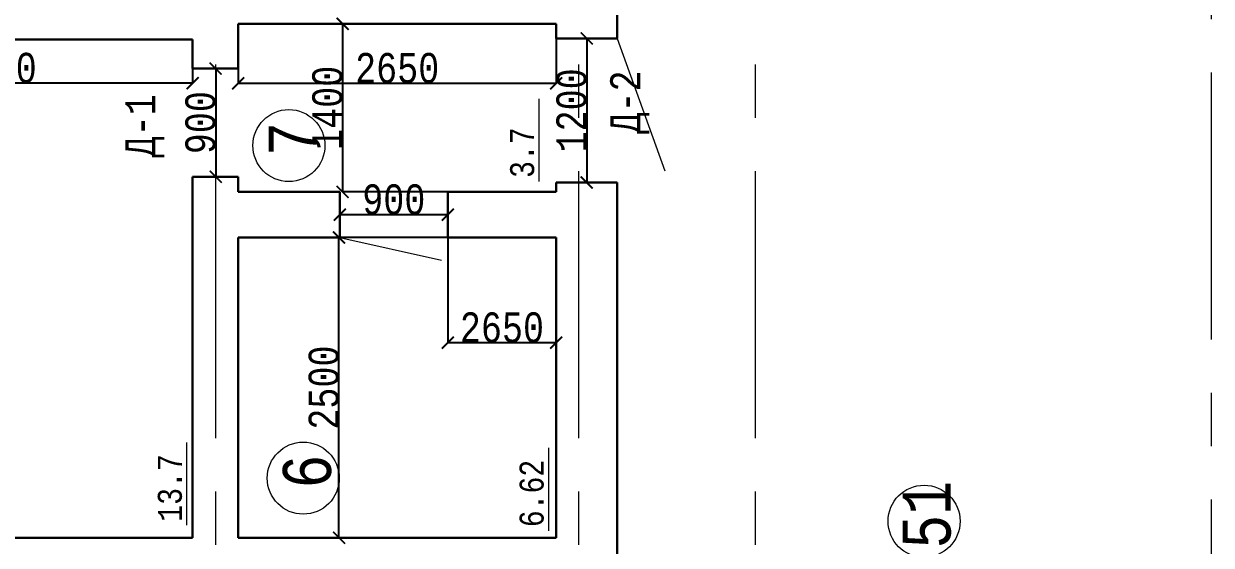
# Model space of a CAD drawing. Header units: millimetres. Extents: x -689206 to 4969298, y -1019800 to 703299.
# Drawn here: x -174851 to -164953, y -467568 to -463225 of the extents above; entities that cross this region are included whole.
import ezdxf

# ---------------------------------------------------------------- set-up
doc = ezdxf.new("R2010")
doc.units = ezdxf.units.MM
doc.linetypes.add('осеваяX2', pattern=[101.6, 63.5, -12.7, 12.7, -12.7])
for name, color, linetype, lineweight in [('несущие', 7, 'Continuous', 30), ('ПЕРЕГОРОДКИ', 252, 'Continuous', 9), ('РАЗМЕРЫ', 7, 'Continuous', 9), ('стены', 7, 'Continuous', 20)]:
    doc.layers.add(name, color=color, linetype=linetype, lineweight=lineweight)
doc.layers.add('четотам', color=7, linetype='Continuous')
doc.styles.add('Аннотативный', font='isocteur.ttf', dxfattribs={"width": 0.7, "height": 250})
doc.dimstyles.new('Аннотативный', dxfattribs={"dimscale": 0, "dimtxt": 250, "dimasz": 100, "dimexe": 1.25, "dimexo": 0.625, "dimtad": 1, "dimdec": 0, "dimtxsty": 'Аннотативный', "dimblk": 'ARCHTICK', "dimcen": 2.5, "dimadec": 0, "dimazin": 0, "dimtfac": 1, "dimtdec": 0, "dimtmove": 0, "dimatfit": 3, "dimfxl": 1, "dimarcsym": 0})

# ---------------------------------------------------------------- blocks, each defined once
blk = doc.blocks.new('_ArchTick')
at = {"color": 0, "linetype": 'ByBlock', "const_width": 0.15}
blk.add_lwpolyline([(-0.5, -0.5), (0.5, 0.5)], dxfattribs=at)
blk = doc.blocks.new('*D3008')
at = {"layer": 'Defpoints', "color": 0, "lineweight": 30, "transparency": 16777216}
for p in [(-176743.4, -463355.5), (-173443.4, -463355.5), (-176743.4, -463719.9)]:
    blk.add_point(p, dxfattribs=at)
at = {"layer": 'стены', "color": 0, "lineweight": -2, "transparency": 16777216}
for p, q in [((-176743.4, -463356.1), (-176743.4, -463721.2)), ((-173443.4, -463356.1), (-173443.4, -463721.2)), ((-173443.4, -463719.9), (-176743.4, -463719.9))]:
    blk.add_line(p, q, dxfattribs=at)
at = {"layer": 'стены', "color": 0, "lineweight": -2, "transparency": 16777216, "xscale": 100, "yscale": 100, "zscale": 100, "rotation": 180}
blk.add_blockref('_ArchTick', (-176743.4, -463719.9), dxfattribs=at)
at = {"layer": 'стены', "color": 0, "lineweight": -2, "transparency": 16777216, "xscale": 100, "yscale": 100, "zscale": 100}
blk.add_blockref('_ArchTick', (-173443.4, -463719.9), dxfattribs=at)
at = {"layer": 'стены', "color": 0, "lineweight": 5, "transparency": 16777216, "insert": (-175093.4, -463594.3), "char_height": 250, "attachment_point": 5, "style": 'Аннотативный'}
blk.add_mtext('3300', dxfattribs=at)
blk = doc.blocks.new('*D3012')
at = {"layer": 'Defpoints', "color": 0, "lineweight": 30, "transparency": 16777216}
for p in [(-171063.4, -463225.5), (-172193.7, -464625.5), (-171063.4, -464625.5)]:
    blk.add_point(p, dxfattribs=at)
at = {"layer": 'стены', "color": 0, "lineweight": -2, "transparency": 16777216}
for p, q in [((-171064.1, -463225.5), (-172195, -463225.5)), ((-172193.7, -463225.5), (-172193.7, -464625.5)), ((-171064.1, -464625.5), (-172195, -464625.5))]:
    blk.add_line(p, q, dxfattribs=at)
at = {"layer": 'стены', "color": 0, "lineweight": -2, "transparency": 16777216, "xscale": 100, "yscale": 100, "zscale": 100}
for p, rotation in [((-172193.7, -463225.5), 90), ((-172193.7, -464625.5), 270)]:
    blk.add_blockref('_ArchTick', p, dxfattribs=dict(at, rotation=rotation))
at = {"layer": 'стены', "color": 0, "lineweight": 5, "transparency": 16777216, "insert": (-172319.4, -463925.5), "char_height": 250, "attachment_point": 5, "rotation": 90, "style": 'Аннотативный'}
blk.add_mtext('1400', dxfattribs=at)
blk = doc.blocks.new('*D3057')
at = {"layer": 'Defpoints', "color": 0, "lineweight": 30, "transparency": 16777216}
for p in [(-172223.7, -465005.5), (-170414, -465005.5), (-170414, -467505.5)]:
    blk.add_point(p, dxfattribs=at)
at = {"layer": 'ПЕРЕГОРОДКИ', "color": 0, "lineweight": -2, "transparency": 16777216}
for p, q in [((-170414.6, -465005.5), (-172225, -465005.5)), ((-172223.7, -467505.5), (-172223.7, -465005.5)), ((-170414.6, -467505.5), (-172225, -467505.5))]:
    blk.add_line(p, q, dxfattribs=at)
at = {"layer": 'ПЕРЕГОРОДКИ', "color": 0, "lineweight": -2, "transparency": 16777216, "xscale": 100, "yscale": 100, "zscale": 100}
for p, rotation in [((-172223.7, -465005.5), 90), ((-172223.7, -467505.5), 270)]:
    blk.add_blockref('_ArchTick', p, dxfattribs=dict(at, rotation=rotation))
at = {"layer": 'ПЕРЕГОРОДКИ', "color": 0, "lineweight": 5, "transparency": 16777216, "insert": (-172349.4, -466255.5), "char_height": 250, "attachment_point": 5, "rotation": 90, "style": 'Аннотативный'}
blk.add_mtext('2500', dxfattribs=at)
blk = doc.blocks.new('*D3058')
at = {"layer": 'Defpoints', "color": 0, "lineweight": 30, "transparency": 16777216}
for p in [(-171316.8, -465005.5), (-170414, -465005.5), (-171316.8, -465881.5)]:
    blk.add_point(p, dxfattribs=at)
at = {"layer": 'ПЕРЕГОРОДКИ', "color": 0, "lineweight": -2, "transparency": 16777216}
for p, q in [((-171316.8, -465006.1), (-171316.8, -465882.7)), ((-170414, -465006.1), (-170414, -465882.7)), ((-170414, -465881.5), (-171316.8, -465881.5))]:
    blk.add_line(p, q, dxfattribs=at)
at = {"layer": 'ПЕРЕГОРОДКИ', "color": 0, "lineweight": -2, "transparency": 16777216, "xscale": 100, "yscale": 100, "zscale": 100, "rotation": 180}
blk.add_blockref('_ArchTick', (-171316.8, -465881.5), dxfattribs=at)
at = {"layer": 'ПЕРЕГОРОДКИ', "color": 0, "lineweight": -2, "transparency": 16777216, "xscale": 100, "yscale": 100, "zscale": 100}
blk.add_blockref('_ArchTick', (-170414, -465881.5), dxfattribs=at)
at = {"layer": 'ПЕРЕГОРОДКИ', "color": 0, "lineweight": 5, "transparency": 16777216, "insert": (-170865.4, -465755.8), "char_height": 250, "attachment_point": 5, "style": 'Аннотативный'}
blk.add_mtext('2650', dxfattribs=at)
blk = doc.blocks.new('*D3107')
at = {"layer": 'Defpoints', "color": 0, "linetype": 'ByBlock', "lineweight": 30, "transparency": 16777216}
for p in [(-173251.4, -463599.1), (-173251.4, -464499.1), (-173251.4, -464499.1)]:
    blk.add_point(p, dxfattribs=at)
at = {"layer": 'РАЗМЕРЫ', "color": 0, "linetype": 'ByBlock', "lineweight": -2, "transparency": 16777216}
for p, q in [((-173252, -463599.1), (-173252.7, -463599.1)), ((-173251.4, -463599.1), (-173251.4, -464499.1)), ((-173252, -464499.1), (-173252.7, -464499.1))]:
    blk.add_line(p, q, dxfattribs=at)
at = {"layer": 'РАЗМЕРЫ', "color": 0, "linetype": 'ByBlock', "lineweight": -2, "transparency": 16777216, "xscale": 100, "yscale": 100, "zscale": 100}
for p, rotation in [((-173251.4, -463599.1), 90), ((-173251.4, -464499.1), 270)]:
    blk.add_blockref('_ArchTick', p, dxfattribs=dict(at, rotation=rotation))
at = {"layer": 'РАЗМЕРЫ', "color": 0, "linetype": 'ByBlock', "lineweight": 5, "transparency": 16777216, "insert": (-173377, -464049.1), "char_height": 250, "attachment_point": 5, "rotation": 90, "style": 'Аннотативный'}
blk.add_mtext('900', dxfattribs=at)
blk = doc.blocks.new('*D3108')
at = {"layer": 'Defpoints', "color": 0, "linetype": 'ByBlock', "lineweight": 30, "transparency": 16777216}
for p in [(-170159, -463346.8), (-170224, -464546.8), (-170159, -464546.8)]:
    blk.add_point(p, dxfattribs=at)
at = {"layer": 'РАЗМЕРЫ', "color": 0, "linetype": 'ByBlock', "lineweight": -2, "transparency": 16777216}
for p, q in [((-170159.6, -463346.8), (-170160.2, -463346.8)), ((-170159, -463346.8), (-170159, -464546.8)), ((-170223.4, -464546.8), (-170157.7, -464546.8))]:
    blk.add_line(p, q, dxfattribs=at)
at = {"layer": 'РАЗМЕРЫ', "color": 0, "linetype": 'ByBlock', "lineweight": -2, "transparency": 16777216, "xscale": 100, "yscale": 100, "zscale": 100}
for p, rotation in [((-170159, -463346.8), 90), ((-170159, -464546.8), 270)]:
    blk.add_blockref('_ArchTick', p, dxfattribs=dict(at, rotation=rotation))
at = {"layer": 'РАЗМЕРЫ', "color": 0, "linetype": 'ByBlock', "lineweight": 5, "transparency": 16777216, "insert": (-170284.6, -463946.8), "char_height": 250, "attachment_point": 5, "rotation": 90, "style": 'Аннотативный'}
blk.add_mtext('1200', dxfattribs=at)
blk = doc.blocks.new('*D3165')
at = {"layer": 'Defpoints', "color": 0, "linetype": 'ByBlock', "lineweight": 30, "transparency": 16777216}
for p in [(-173063.4, -463225.5), (-170414, -463225.5), (-170414, -463721.2)]:
    blk.add_point(p, dxfattribs=at)
at = {"layer": 'РАЗМЕРЫ', "color": 0, "linetype": 'ByBlock', "lineweight": -2, "transparency": 16777216}
for p, q in [((-173063.4, -463226.1), (-173063.4, -463722.4)), ((-170414, -463226.1), (-170414, -463722.4)), ((-173063.4, -463721.2), (-170414, -463721.2))]:
    blk.add_line(p, q, dxfattribs=at)
at = {"layer": 'РАЗМЕРЫ', "color": 0, "linetype": 'ByBlock', "lineweight": -2, "transparency": 16777216, "xscale": 100, "yscale": 100, "zscale": 100, "rotation": 180}
blk.add_blockref('_ArchTick', (-173063.4, -463721.2), dxfattribs=at)
at = {"layer": 'РАЗМЕРЫ', "color": 0, "linetype": 'ByBlock', "lineweight": -2, "transparency": 16777216, "xscale": 100, "yscale": 100, "zscale": 100}
blk.add_blockref('_ArchTick', (-170414, -463721.2), dxfattribs=at)
at = {"layer": 'РАЗМЕРЫ', "color": 0, "linetype": 'ByBlock', "lineweight": 5, "transparency": 16777216, "insert": (-171738.7, -463595.6), "char_height": 250, "attachment_point": 5, "style": 'Аннотативный'}
blk.add_mtext('2650', dxfattribs=at)
blk = doc.blocks.new('*D3183')
at = {"layer": 'Defpoints', "color": 0, "linetype": 'ByBlock', "lineweight": 30, "transparency": 16777216}
for p in [(-172216.8, -464815.5), (-172216.8, -464815.5), (-171316.8, -464815.5)]:
    blk.add_point(p, dxfattribs=at)
at = {"layer": 'РАЗМЕРЫ', "color": 0, "linetype": 'ByBlock', "lineweight": -2, "transparency": 16777216}
for p, q in [((-172216.8, -464814.9), (-172216.8, -464814.3)), ((-171316.8, -464815.5), (-172216.8, -464815.5)), ((-171316.8, -464814.9), (-171316.8, -464814.3))]:
    blk.add_line(p, q, dxfattribs=at)
at = {"layer": 'РАЗМЕРЫ', "color": 0, "linetype": 'ByBlock', "lineweight": -2, "transparency": 16777216, "xscale": 100, "yscale": 100, "zscale": 100, "rotation": 180}
blk.add_blockref('_ArchTick', (-172216.8, -464815.5), dxfattribs=at)
at = {"layer": 'РАЗМЕРЫ', "color": 0, "linetype": 'ByBlock', "lineweight": -2, "transparency": 16777216, "xscale": 100, "yscale": 100, "zscale": 100}
blk.add_blockref('_ArchTick', (-171316.8, -464815.5), dxfattribs=at)
at = {"layer": 'РАЗМЕРЫ', "color": 0, "linetype": 'ByBlock', "lineweight": 5, "transparency": 16777216, "insert": (-171766.8, -464689.9), "char_height": 250, "attachment_point": 5, "style": 'Аннотативный'}
blk.add_mtext('900', dxfattribs=at)

msp = doc.modelspace()

# ---------------------------------------------------------------- linework, layer by layer
at = {"layer": 'несущие', "color": 0}
for p, q in [((-169904, -463346.8), (-169904, -462717)), ((-171063.4, -463225.5), (-170414, -463225.5)), ((-170414, -463346.8), (-170414, -463225.5)), ((-170414, -464625.5), (-170414, -464546.8)), ((-170414, -464546.8), (-169904, -464546.8)), ((-169904, -467908.3), (-169904, -464546.8)), ((-171063.4, -464625.5), (-170414, -464625.5)), ((-171063.4, -465005.5), (-170414, -465005.5)), ((-170414, -467505.5), (-170414, -465005.5))]:
    msp.add_line(p, q, dxfattribs=at)
at = {"layer": 'РАЗМЕРЫ', "linetype": 'осеваяX2', "lineweight": 5, "ltscale": 35}
msp.add_line((-164953.4, -424515.6), (-164953.4, -491568.3), dxfattribs=at)
at = {"layer": 'РАЗМЕРЫ'}
for p, q in [((-170554.2, -464538.5), (-170554.2, -463849.2)), ((-173490.5, -467401.3), (-173490.5, -466712)), ((-170475.3, -467447.2), (-170475.3, -466758))]:
    msp.add_line(p, q, dxfattribs=at)
at = {"layer": 'РАЗМЕРЫ', "linetype": 'ByBlock', "lineweight": 30}
for p, q in [((-172216.8, -464625.5), (-172216.8, -465005.5)), ((-171316.8, -465005.5), (-171316.8, -464625.5))]:
    msp.add_line(p, q, dxfattribs=at)
at = {"layer": 'РАЗМЕРЫ', "linetype": 'ByBlock', "lineweight": 9}
msp.add_line((-172216.8, -465005.5), (-171368.9, -465193.2), dxfattribs=at)
at = {"layer": 'стены', "linetype": 'осеваяX2', "lineweight": 5, "ltscale": 35}
for p, q in [((-173251.4, -491568.3), (-173251.4, -424515.6)), ((-170224, -491568.3), (-170224, -424515.6)), ((-168751.4, -491568.3), (-168751.4, -424515.6))]:
    msp.add_line(p, q, dxfattribs=at)
at = {"layer": 'стены', "lineweight": 30}
for p, q in [((-173063.4, -463225.5), (-173063.4, -463599.1)), ((-173063.4, -463599.1), (-173063.4, -463225.5)), ((-173063.4, -463225.5), (-171063.4, -463225.5)), ((-176743.4, -463355.5), (-173443.4, -463355.5)), ((-173443.4, -463505.5), (-173443.4, -463355.5)), ((-169904, -463346.8), (-170414, -463346.8)), ((-173443.4, -463505.5), (-173443.4, -463599.1)), ((-173443.4, -463599.1), (-173063.4, -463599.1)), ((-173443.4, -464499.1), (-173443.4, -467505.5)), ((-173063.4, -464499.1), (-173443.4, -464499.1)), ((-173063.4, -464499.1), (-173063.4, -464625.5)), ((-173063.4, -464625.5), (-173063.4, -464499.1)), ((-172216.8, -464625.5), (-173063.4, -464625.5)), ((-173063.4, -464625.5), (-172216.8, -464625.5)), ((-171063.4, -464625.5), (-171316.8, -464625.5)), ((-173063.4, -465005.5), (-173063.4, -467505.5)), ((-172216.8, -465005.5), (-173063.4, -465005.5)), ((-171063.4, -465005.5), (-171316.8, -465005.5)), ((-173063.4, -467505.5), (-173063.4, -465377.5)), ((-173443.4, -467505.5), (-176743.4, -467505.5)), ((-170414, -467505.5), (-173063.4, -467505.5))]:
    msp.add_line(p, q, dxfattribs=at)
at = {"layer": 'стены', "lineweight": 9}
msp.add_line((-169904, -463346.8), (-169507.3, -464451.5), dxfattribs=at)
at = {"layer": 'стены'}
for p, q in [((-173063.4, -467505.5), (-172912.1, -467505.5)), ((-172012.1, -467505.5), (-170414, -467505.5))]:
    msp.add_line(p, q, dxfattribs=at)
at = {"layer": 'четотам', "lineweight": 13}
for centre in [(-172641.4, -464239.6), (-172521.4, -467009.6), (-167346.9, -467368.3)]:
    msp.add_circle(centre, 300, dxfattribs=at)

# ---------------------------------------------------------------- texts
at = {"layer": 'РАЗМЕРЫ', "lineweight": 20, "ltscale": 150, "char_height": 250, "width": 922.913, "attachment_point": 1, "rotation": 90, "style": 'Аннотативный'}
for s, insert in [('Д-2', (-169962.7, -464140.2)), ('Д-1', (-174004.3, -464338.3))]:
    msp.add_mtext(s, dxfattribs=dict(at, insert=insert))
at = {"layer": 'РАЗМЕРЫ', "lineweight": 13, "ltscale": 150, "char_height": 401.1, "width": 1460, "attachment_point": 1, "rotation": 90, "style": 'Аннотативный'}
for s, insert in [('7', (-172811.1, -464325.4)), ('6', (-172691.1, -467095.4)), ('51', (-167526.8, -467596.4))]:
    msp.add_mtext(s, dxfattribs=dict(at, insert=insert))
at = {"layer": 'РАЗМЕРЫ', "char_height": 200, "width": 656.117, "attachment_point": 1, "rotation": 90, "style": 'Аннотативный'}
for s, insert in [('3.7', (-170797, -464509.2)), ('13.7', (-173733.4, -467372)), ('6.62', (-170718.1, -467417.9))]:
    msp.add_mtext(s, dxfattribs=dict(at, insert=insert))

# ---------------------------------------------------------------- dimensions: what is measured, and where the dimension line sits
at = {"layer": 'ПЕРЕГОРОДКИ', "color": 18, "lineweight": 5, "true_color": 0x000000}
dim = msp.add_linear_dim(base=(-172223.7, -465005.5), p1=(-170414, -467505.5), p2=(-170414, -465005.5), angle=90, dimstyle='Аннотативный', dxfattribs=at)
dim.commit()
dim.dimension.update_dxf_attribs({"geometry": '*D3057', "text_midpoint": (-172223.7, -466255.5), "dimtype": 161})
dim = msp.add_aligned_dim(p1=(-170414, -465005.5), p2=(-171316.8, -465005.5), distance=876, text='2650', dimstyle='Аннотативный', dxfattribs=at)
dim.commit()
dim.dimension.update_dxf_attribs({"geometry": '*D3058', "text_midpoint": (-170865.4, -465755.8)})
at = {"layer": 'РАЗМЕРЫ', "linetype": 'ByBlock', "lineweight": 5}
dim = msp.add_linear_dim(base=(-170414, -463721.2), p1=(-173063.4, -463225.5), p2=(-170414, -463225.5), angle=180, text='2650', dimstyle='Аннотативный', dxfattribs=at)
dim.commit()
dim.dimension.update_dxf_attribs({"geometry": '*D3165', "text_midpoint": (-171738.7, -463595.6)})
at = {"layer": 'РАЗМЕРЫ', "color": 18, "linetype": 'ByBlock', "lineweight": 5, "true_color": 0x000000}
for base, p1, p2, picture, middle in [((-170159, -464546.8), (-170159, -463346.8), (-170224, -464546.8), '*D3108', (-170284.6, -463946.8)), ((-173251.4, -464499.1), (-173251.4, -463599.1), (-173251.4, -464499.1), '*D3107', (-173377, -464049.1))]:
    dim = msp.add_linear_dim(base=base, p1=p1, p2=p2, angle=90, dimstyle='Аннотативный', dxfattribs=at)
    dim.commit()
    dim.dimension.update_dxf_attribs({"geometry": picture, "text_midpoint": middle})
at = {"layer": 'РАЗМЕРЫ', "linetype": 'ByBlock', "lineweight": 5}
dim = msp.add_linear_dim(base=(-172216.8, -464815.5), p1=(-171316.8, -464815.5), p2=(-172216.8, -464815.5), angle=180, dimstyle='Аннотативный', dxfattribs=at)
dim.commit()
dim.dimension.update_dxf_attribs({"geometry": '*D3183', "text_midpoint": (-171766.8, -464689.9)})
at = {"layer": 'стены', "lineweight": 5}
dim = msp.add_linear_dim(base=(-172193.7, -464625.5), p1=(-171063.4, -463225.5), p2=(-171063.4, -464625.5), angle=270, dimstyle='Аннотативный', dxfattribs=at)
dim.commit()
dim.dimension.update_dxf_attribs({"geometry": '*D3012', "text_midpoint": (-172193.7, -463925.5), "dimtype": 161})
dim = msp.add_aligned_dim(p1=(-173443.4, -463355.5), p2=(-176743.4, -463355.5), distance=364.4, dimstyle='Аннотативный', dxfattribs=at)
dim.commit()
dim.dimension.update_dxf_attribs({"geometry": '*D3008', "text_midpoint": (-175093.4, -463594.3)})

doc.saveas('drawing.dxf')
